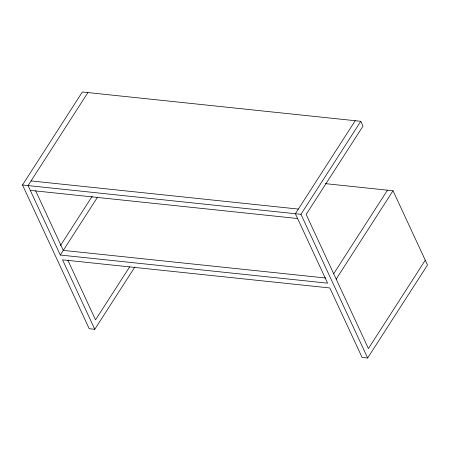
<?xml version="1.0" encoding="UTF-8"?>
<svg xmlns="http://www.w3.org/2000/svg" width="450" height="450" viewBox="0 0 450 450"><rect width="100%" height="100%" fill="white"/><g stroke="black" fill="none" stroke-linecap="round" stroke-linejoin="round"><path stroke-width="0.67" d="M134.91 266.912L94.776 329.282L89.201 328.697L22.5 184.995L82.35 91.991L360.799 121.303L363.021 126.096L306.163 214.447L368.421 348.564L425.278 260.213M87.919 92.576L28.069 185.58L60.311 255.037L327.617 283.174L295.38 213.722L355.224 120.718M60.384 245.678L92.228 196.2M60.311 255.037L97.414 197.376M129.656 266.833L95.541 319.843L67.877 260.246M94.776 329.282L62.533 259.824L329.844 287.966L362.081 357.424L367.65 358.009L300.949 214.307L360.799 121.303M333.641 273.814L387.467 190.176M336.178 279.113L393.036 190.761L325.35 183.634M367.65 358.009L427.5 265.005L393.036 190.761M31.061 180.928L298.373 209.07M22.5 184.995L300.949 214.307M30.291 190.373L297.602 218.509M325.727 278.01L63.304 250.386L35.64 190.794"/></g></svg>
